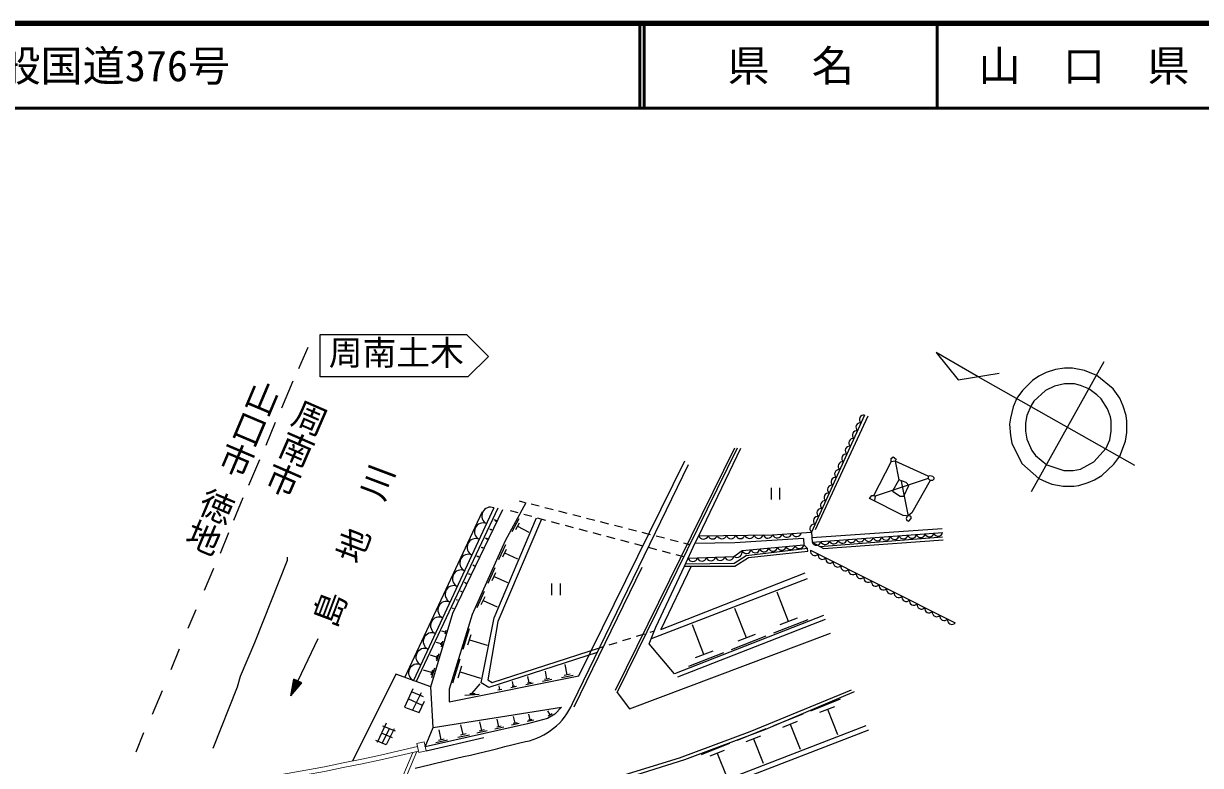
# Model space of a CAD drawing. Units: millimetres, scale not verified. Extents: x 40000 to 680000, y 20000 to 380000.
# Drawn here: x 224732 to 364183, y 292158 to 380000 of the extents above; entities that cross this region are included whole.
import ezdxf
from ezdxf.enums import TextEntityAlignment as Align

# ---------------------------------------------------------------- set-up
doc = ezdxf.new("R2010")
doc.units = ezdxf.units.MM
doc.header["$LTSCALE"] = 1000
for name, color, linetype, lineweight in [('M-BGD', 7, 'Continuous', 25), ('M-STR-STR1', 1, 'Continuous', 25), ('M-STR-STRC', 7, 'Continuous', 25), ('M-TTL', 2, 'Continuous', 140), ('M-TTL-LINE', 7, 'Continuous', 50)]:
    doc.layers.add(name, color=color, linetype=linetype, lineweight=lineweight)
doc.layers.add('M-TTL-TXT', color=7, linetype='Continuous')
doc.styles.add('@ＭＳ ゴシック', font='')
doc.styles.add('ＭＳ ゴシック', font='')
doc.styles.get('@ＭＳ ゴシック').set_extended_font_data('@MS Gothic')
doc.styles.get('ＭＳ ゴシック').set_extended_font_data('MS Gothic')

msp = doc.modelspace()

# ---------------------------------------------------------------- linework, layer by layer
at = {"layer": 'M-BGD'}
for p, q in [((259868, 338342), (259868, 343168)), ((258429, 341644), (257328, 339104)), ((332851, 341052), (335476, 337834)), ((337846, 338173), (332851, 341052)), ((352748, 339951), (344112, 324542)), ((346990, 339020), (345890, 338681)), ((348091, 339189), (346990, 339020)), ((349022, 339189), (348091, 339189)), ((350462, 338935), (349022, 339189)), ((351901, 338342), (350462, 338935)), ((256651, 337665), (255296, 334448)), ((335476, 337834), (340332, 338624)), ((356388, 327674), (337846, 338173)), ((344281, 337750), (343096, 336564)), ((345043, 338258), (344281, 337750)), ((345890, 338681), (345043, 338258)), ((353848, 336734), (351901, 338342)), ((343096, 336564), (342418, 335633)), ((345805, 336564), (344450, 335294)), ((346906, 337072), (345805, 336564)), ((348091, 337326), (346906, 337072)), ((349276, 337326), (348091, 337326)), ((349954, 337157), (349276, 337326)), ((350970, 336734), (349954, 337157)), ((351901, 336056), (350970, 336734)), ((354610, 335633), (353848, 336734)), ((342418, 335633), (341995, 334617)), ((344112, 334786), (343604, 333601)), ((344450, 335294), (344112, 334786)), ((352409, 335548), (351901, 336056)), ((353171, 334363), (352409, 335548)), ((355034, 334702), (354610, 335633)), ((355372, 333601), (355034, 334702)), ((324394, 333636), (318098, 319792)), ((318582, 320093), (324814, 333556)), ((341995, 334617), (341656, 333262)), ((343604, 333601), (343434, 332670)), ((353510, 333432), (353171, 334363)), ((353594, 333008), (353510, 333432)), ((355457, 332924), (355372, 333601)), ((254534, 332754), (253434, 330045)), ((341656, 333262), (341572, 332585)), ((341572, 332585), (341656, 331230)), ((343434, 332670), (343434, 331738)), ((353594, 331738), (353594, 333008)), ((355457, 331569), (355457, 332924)), ((341656, 331230), (341826, 330299)), ((343434, 331738), (343604, 330807)), ((343604, 330807), (344196, 329452)), ((353002, 329706), (353425, 330722)), ((353425, 330722), (353594, 331738)), ((354610, 328775), (355288, 330553)), ((355288, 330553), (355457, 331569)), ((294870, 301068), (309010, 329783)), ((295074, 300797), (309347, 329783)), ((304745, 319352), (309742, 329737)), ((341826, 330299), (343011, 327928)), ((344196, 329452), (344620, 328860)), ((351562, 328098), (353002, 329706)), ((252672, 328352), (251402, 325304)), ((289775, 299493), (303522, 327792)), ((290534, 302751), (303105, 328223)), ((325485, 324118), (327517, 328098)), ((327517, 328521), (327771, 328690)), ((327517, 328098), (327517, 328521)), ((328025, 328182), (327517, 328098)), ((327771, 328690), (328110, 328436)), ((328110, 328436), (328025, 328182)), ((331920, 326404), (328025, 328182)), ((328025, 328182), (328448, 325981)), ((343011, 327928), (345043, 326150)), ((344620, 328860), (345974, 327759)), ((345974, 327759), (348006, 327082)), ((349954, 327251), (351562, 328098)), ((352494, 326489), (353933, 327844)), ((353933, 327844), (354610, 328775)), ((331920, 326404), (332174, 326489)), ((331920, 326404), (331920, 326150)), ((332174, 326489), (332428, 326404)), ((332428, 326404), (332597, 326235)), ((348006, 327082), (349107, 327082)), ((349107, 327082), (349954, 327251)), ((351647, 325981), (352494, 326489)), ((331920, 326150), (325654, 324034)), ((328448, 325981), (327686, 324626)), ((329295, 325642), (328448, 325981)), ((328702, 325812), (329549, 321663)), ((329041, 324034), (329634, 325304)), ((329634, 325304), (329295, 325642)), ((332174, 325896), (329972, 322086)), ((331920, 326150), (332174, 325896)), ((332428, 325896), (332174, 325896)), ((332597, 326066), (332428, 325896)), ((332597, 326235), (332597, 326066)), ((345043, 326150), (345890, 325727)), ((345890, 325727), (346567, 325473)), ((346567, 325473), (347922, 325219)), ((347922, 325219), (349192, 325219)), ((349192, 325219), (349784, 325304)), ((349784, 325304), (350885, 325642)), ((350885, 325642), (351647, 325981)), ((250724, 323864), (249624, 321155)), ((324977, 323780), (325231, 324118)), ((328956, 321748), (324977, 323780)), ((325231, 324118), (325485, 324118)), ((325485, 324118), (325654, 324034)), ((325654, 324034), (325570, 323526)), ((327686, 324626), (328618, 324034)), ((328618, 324034), (329041, 324034)), ((269895, 302583), (279115, 322211)), ((280466, 322649), (270920, 302213)), ((280918, 322629), (271249, 302094)), ((275605, 310201), (281538, 322477)), ((284267, 323247), (281781, 318744)), ((283327, 322052), (282431, 322289)), ((284188, 323267), (283487, 323447)), ((285835, 322846), (284866, 323094)), ((287482, 322426), (286513, 322673)), ((289129, 322005), (288160, 322252)), ((280671, 321142), (280482, 321233)), ((280495, 309623), (285531, 321467)), ((280717, 321237), (280626, 321048)), ((286114, 321313), (280944, 309198)), ((282616, 319841), (283470, 321388)), ((283061, 320100), (283488, 320874)), ((284970, 321616), (284003, 321873)), ((286613, 321180), (285647, 321437)), ((288256, 320745), (287290, 321001)), ((290776, 321584), (289807, 321831)), ((292423, 321163), (291454, 321410)), ((294070, 320742), (293102, 320989)), ((329803, 321663), (328956, 321748)), ((329380, 321578), (329295, 321409)), ((329295, 321409), (329380, 321155)), ((329972, 322086), (329380, 321578)), ((329380, 321155), (329634, 321070)), ((329634, 321070), (329888, 321409)), ((329888, 321578), (329803, 321663)), ((329888, 321409), (329888, 321578)), ((249031, 319716), (248015, 317260)), ((280145, 320053), (279967, 320139)), ((280188, 320142), (280102, 319964)), ((283275, 320487), (284590, 319761)), ((289900, 320309), (288933, 320565)), ((291543, 319873), (290576, 320130)), ((293186, 319438), (292219, 319694)), ((295717, 320321), (294749, 320569)), ((297365, 319900), (296396, 320148)), ((299012, 319479), (298043, 319727)), ((304253, 318421), (304745, 319352)), ((316910, 319708), (318098, 319792)), ((318098, 319792), (318180, 318598)), ((318141, 319164), (333562, 320195)), ((318180, 318598), (333632, 319733)), ((281781, 318744), (277869, 310040)), ((279108, 317907), (278952, 317983)), ((279145, 317985), (279070, 317829)), ((279624, 318974), (279457, 319055)), ((279664, 319058), (279583, 318891)), ((281061, 316543), (281877, 318327)), ((294829, 319002), (293863, 319258)), ((296472, 318566), (295506, 318822)), ((298116, 318130), (297149, 318387)), ((299759, 317695), (298792, 317951)), ((300659, 319058), (299690, 319306)), ((302306, 318637), (301337, 318885)), ((303685, 318285), (302984, 318464)), ((303063, 315736), (304253, 318421)), ((308993, 318509), (304253, 318421)), ((317162, 319037), (308993, 318509)), ((317162, 319037), (317190, 318274)), ((317190, 318274), (317617, 317862)), ((318180, 318598), (319502, 317826)), ((319065, 318081), (333627, 319207)), ((319502, 317826), (333711, 318876)), ((255974, 316837), (255974, 316414)), ((278597, 316851), (278452, 316921)), ((278632, 316923), (278562, 316778)), ((281533, 316867), (281940, 317759)), ((281737, 317313), (283253, 316620)), ((301402, 317259), (300435, 317515)), ((302975, 316842), (302079, 317080)), ((310356, 316977), (308944, 316056)), ((308996, 315760), (310620, 316770)), ((317617, 317862), (310356, 316977)), ((310620, 316770), (317672, 317546)), ((317672, 317546), (317617, 317862)), ((317985, 317644), (335127, 309048)), ((247253, 315482), (246152, 312858)), ((255974, 316414), (252079, 306677)), ((278092, 315805), (277957, 315870)), ((278124, 315872), (278059, 315737)), ((279780, 313739), (280629, 315597)), ((289984, 299091), (298018, 315626)), ((299656, 308518), (303063, 315736)), ((303857, 315740), (300232, 308255)), ((303063, 315736), (308996, 315760)), ((308944, 316056), (303179, 315999)), ((277096, 313745), (276982, 313800)), ((277124, 313802), (277069, 313688)), ((277591, 314770), (277467, 314830)), ((277621, 314832), (277561, 314708)), ((280271, 314076), (280695, 315005)), ((280483, 314541), (282062, 313819)), ((317583, 314244), (299093, 307149)), ((300232, 308255), (317355, 314946)), ((276606, 312731), (276502, 312781)), ((276631, 312783), (276581, 312679)), ((278463, 310859), (279347, 312792)), ((315376, 309213), (314022, 312663)), ((276121, 311727), (276027, 311772)), ((276143, 311774), (276098, 311680)), ((278974, 311209), (279416, 312176)), ((279195, 311693), (280838, 310942)), ((245136, 310572), (244205, 308370)), ((272978, 301468), (275605, 310201)), ((277869, 310040), (275166, 301194)), ((275640, 310733), (275557, 310773)), ((275661, 310775), (275620, 310692)), ((278966, 301925), (280495, 309623)), ((319534, 309928), (301856, 302991)), ((310384, 307261), (309018, 310743)), ((316390, 309612), (314361, 308815)), ((276821, 305926), (277572, 308382)), ((280944, 309198), (279740, 302291)), ((298848, 306552), (299656, 308518)), ((302246, 302663), (319745, 309476)), ((305355, 305294), (303976, 308808)), ((317644, 309401), (313585, 307808)), ((259613, 307132), (257240, 302157)), ((274392, 306861), (274198, 306219)), ((274714, 307933), (274279, 308064)), ((274780, 308150), (274649, 307715)), ((277377, 306427), (277752, 307655)), ((277565, 307041), (279652, 306403)), ((295751, 306940), (296706, 307238)), ((296513, 298843), (320366, 307822)), ((297374, 307447), (298328, 307745)), ((298997, 307954), (299487, 308107)), ((312673, 307450), (308577, 305843)), ((311408, 307663), (309360, 306859)), ((243189, 305915), (242173, 303460)), ((252079, 306677), (250386, 302698)), ((274199, 306569), (273653, 306733)), ((274247, 306730), (274150, 306408)), ((292709, 305532), (279871, 301386)), ((280263, 301969), (292970, 306070)), ((292970, 306070), (293461, 306224)), ((294129, 306433), (295083, 306731)), ((301856, 302991), (298848, 306552)), ((307666, 305485), (303531, 303863)), ((306389, 305700), (304322, 304888)), ((273681, 304980), (272933, 305205)), ((273748, 305200), (273615, 304760)), ((273946, 305380), (273681, 304500)), ((275603, 301939), (276470, 304778)), ((289129, 302895), (288892, 304091)), ((250386, 302698), (250047, 301428)), ((268853, 302960), (263720, 292684)), ((272978, 301468), (268853, 302960)), ((273087, 303154), (272106, 303449)), ((273174, 303442), (273000, 302865)), ((273434, 303679), (273087, 302525)), ((275178, 299708), (290534, 302751)), ((276245, 302519), (276679, 303938)), ((276462, 303229), (278875, 302491)), ((284650, 301926), (284502, 302673)), ((286750, 302380), (286560, 303338)), ((289874, 302824), (288468, 302545)), ((289481, 302965), (288777, 302826)), ((250047, 301428), (247168, 294146)), ((256408, 300414), (256772, 302380)), ((256408, 300414), (257240, 302157)), ((256408, 300414), (257707, 301934)), ((257146, 302202), (256481, 300807)), ((256554, 301200), (257053, 302246)), ((256959, 302291), (256627, 301593)), ((257333, 302113), (256668, 300718)), ((256700, 301987), (256866, 302335)), ((257707, 301934), (256772, 302380)), ((256927, 301022), (257427, 302068)), ((257520, 302023), (257187, 301326)), ((257447, 301630), (257613, 301979)), ((273276, 296641), (272978, 301468)), ((277890, 300718), (278848, 301806)), ((279871, 301386), (278966, 301925)), ((279740, 302291), (280263, 301969)), ((281174, 301100), (281081, 301568)), ((283146, 301491), (282485, 301360)), ((282962, 301557), (282631, 301492)), ((282796, 301524), (282685, 302086)), ((285116, 301881), (284237, 301707)), ((284870, 301969), (284430, 301882)), ((287347, 302323), (286220, 302100)), ((287032, 302436), (286468, 302324)), ((241157, 301004), (239972, 298210)), ((270845, 301211), (269886, 299066)), ((271996, 299257), (270320, 300037)), ((272125, 300283), (270697, 300879)), ((271828, 300751), (270810, 298720)), ((275166, 301194), (275178, 299708)), ((278715, 300541), (277037, 300440)), ((278226, 300655), (277616, 300628)), ((281408, 301146), (280940, 301053)), ((295074, 300797), (296513, 298843)), ((322812, 301079), (310790, 296127)), ((312675, 296445), (323207, 300921)), ((318005, 298627), (321531, 300036)), ((269886, 299066), (271617, 298418)), ((271617, 298418), (272234, 299783)), ((273276, 296641), (288485, 299070)), ((287142, 298132), (286841, 298620)), ((288485, 299070), (287668, 298222)), ((319098, 298450), (320861, 299155)), ((319979, 298803), (321177, 295806)), ((267682, 297170), (266613, 294861)), ((284435, 297093), (272322, 294350)), ((279015, 296292), (278778, 297318)), ((281061, 296742), (280851, 297649)), ((283474, 297132), (282539, 296916)), ((283208, 297218), (282740, 297110)), ((282974, 297164), (282790, 297958)), ((285198, 297531), (284386, 297343)), ((286826, 297702), (284435, 297093)), ((284967, 297605), (284561, 297512)), ((284764, 297559), (284604, 298248)), ((287668, 298222), (286826, 297702)), ((287386, 298283), (286898, 297981)), ((313632, 296879), (317103, 298267)), ((314708, 296705), (316444, 297399)), ((315576, 297052), (316755, 294101)), ((238956, 296009), (238024, 293723)), ((268438, 295422), (267139, 295996)), ((267226, 294795), (268105, 296513)), ((267276, 296842), (268750, 296257)), ((268641, 296507), (267713, 294595)), ((272322, 294350), (273276, 296641)), ((274234, 295202), (273967, 296356)), ((277555, 295763), (276197, 295449)), ((277168, 295888), (276489, 295731)), ((276829, 295810), (276562, 296964)), ((279661, 296250), (278454, 295971)), ((279317, 296361), (278713, 296222)), ((281631, 296706), (280565, 296459)), ((281327, 296804), (280794, 296681)), ((299459, 287219), (324582, 296904)), ((324845, 296351), (299712, 286649)), ((310790, 296127), (302416, 293006)), ((303080, 292878), (312675, 296445)), ((309311, 295152), (312730, 296519)), ((310371, 294981), (312080, 295664)), ((267713, 294595), (266480, 295102)), ((272428, 293871), (279264, 295461)), ((274960, 295155), (273602, 294841)), ((274573, 295280), (273894, 295123)), ((305043, 293447), (308409, 294792)), ((311225, 295323), (312387, 292417)), ((289603, 288633), (303080, 292878)), ((302416, 293006), (291258, 289568)), ((306086, 293278), (307769, 293951)), ((306927, 293614), (308071, 290753))]:
    msp.add_line(p, q, dxfattribs=at)
at = {"layer": 'M-BGD', "lineweight": 13}
for p, q in [((271325, 294751), (272190, 294944)), ((271564, 293679), (271325, 294751)), ((272190, 294944), (272428, 293871)), ((272428, 293871), (271564, 293679))]:
    msp.add_line(p, q, dxfattribs=at)
at = {"layer": 'M-BGD'}
for points in [[(259868, 343168), (277225, 343168), (279807, 340586), (277386, 338164), (259871, 338164), (259871, 343168)], [(304745, 319352), (313478, 319466), (316910, 319708)], [(303483, 316684), (308901, 316881), (309884, 317591), (317190, 318274)]]:
    msp.add_lwpolyline(points, dxfattribs=at)
for centre, radius, start, end in [((324295, 333124), 521, 78.99597, 232.08982), ((323875, 332201), 521, 78.99597, 232.08982), ((323036, 330356), 521, 78.99597, 232.08982), ((323455, 331278), 521, 78.99597, 232.08982), ((322616, 329433), 521, 78.99597, 232.08982), ((321776, 327587), 521, 78.99597, 232.08982), ((322196, 328510), 521, 78.99597, 232.08982), ((321356, 326664), 521, 78.99597, 232.08982), ((320517, 324818), 521, 78.99597, 232.08982), ((320937, 325741), 521, 78.99597, 232.08982), ((320097, 323895), 521, 78.99597, 232.08982), ((280056, 321710), 1026, 66.39362, 243.53245), ((319257, 322049), 521, 78.99597, 232.08982), ((319677, 322972), 521, 78.99597, 232.08982), ((279188, 319852), 1026, 66.39362, 243.53245), ((318838, 321126), 521, 78.99597, 232.08982), ((305288, 319532), 572, 198.27987, 343.21722), ((306380, 319546), 572, 198.27987, 343.21722), ((307472, 319560), 572, 198.27987, 343.21722), ((308563, 319574), 572, 198.27987, 343.21722), ((309655, 319589), 572, 198.27987, 343.21722), ((310746, 319603), 572, 198.27987, 343.21722), ((311838, 319617), 572, 198.27987, 343.21722), ((312930, 319631), 572, 198.27987, 343.21722), ((314035, 319717), 611, 204.23888, 343.82061), ((315179, 319798), 611, 204.23888, 343.82061), ((316323, 319878), 611, 204.23888, 343.82061), ((318418, 320203), 521, 78.99597, 232.08982), ((327957, 319450), 533, 198.68749, 349.71497), ((328987, 319526), 533, 198.68749, 349.71497), ((330017, 319601), 533, 198.68749, 349.71497), ((331047, 319677), 533, 198.68749, 349.71497), ((332077, 319753), 533, 198.68749, 349.71497), ((333107, 319828), 533, 198.68749, 349.71497), ((278320, 317994), 1026, 66.39362, 243.53245), ((313523, 318075), 543, 200.63879, 350.03685), ((314567, 318173), 543, 200.63879, 350.03685), ((315611, 318270), 543, 200.63879, 350.03685), ((316655, 318368), 543, 200.63879, 350.03685), ((318685, 318769), 533, 198.68749, 349.71497), ((319715, 318845), 533, 198.68749, 349.71497), ((320745, 318920), 533, 198.68749, 349.71497), ((321775, 318996), 533, 198.68749, 349.71497), ((322806, 319072), 533, 198.68749, 349.71497), ((323836, 319147), 533, 198.68749, 349.71497), ((324866, 319223), 533, 198.68749, 349.71497), ((325896, 319299), 533, 198.68749, 349.71497), ((326926, 319374), 533, 198.68749, 349.71497), ((277452, 316136), 1026, 66.39362, 243.53245), ((304018, 316871), 567, 199.25055, 344.92933), ((305102, 316910), 567, 199.25055, 344.92933), ((306186, 316950), 567, 199.25055, 344.92933), ((307269, 316989), 567, 199.25055, 344.92933), ((308353, 317029), 567, 199.25055, 344.92933), ((309240, 317447), 660, 239.00638, 12.66892), ((310392, 317783), 543, 200.63879, 350.03685), ((311436, 317880), 543, 200.63879, 350.03685), ((312480, 317978), 543, 200.63879, 350.03685), ((318489, 317524), 518, 166.56781, 320.16723), ((319391, 317071), 518, 166.56781, 320.16723), ((320293, 316619), 518, 166.56781, 320.16723), ((276584, 314278), 1026, 66.39362, 243.53245), ((321195, 316167), 518, 166.56781, 320.16723), ((322098, 315714), 518, 166.56781, 320.16723), ((323000, 315262), 518, 166.56781, 320.16723), ((323902, 314809), 518, 166.56781, 320.16723), ((324805, 314357), 518, 166.56781, 320.16723), ((325707, 313904), 518, 166.56781, 320.16723), ((275717, 312420), 1026, 66.39362, 243.53245), ((326609, 313452), 518, 166.56781, 320.16723), ((327511, 312999), 518, 166.56781, 320.16723), ((328414, 312547), 518, 166.56781, 320.16723), ((274849, 310562), 1026, 66.39362, 243.53245), ((329316, 312094), 518, 166.56781, 320.16723), ((330218, 311642), 518, 166.56781, 320.16723), ((331120, 311189), 518, 166.56781, 320.16723), ((273981, 308704), 1026, 66.39362, 243.53245), ((332023, 310737), 518, 166.56781, 320.16723), ((332925, 310285), 518, 166.56781, 320.16723), ((333827, 309832), 518, 166.56781, 320.16723), ((334729, 309380), 518, 166.56781, 320.16723), ((273113, 306846), 1026, 66.39362, 243.53245), ((272245, 304989), 1026, 66.39362, 243.53245), ((271377, 303131), 1026, 66.39362, 243.53245), ((282624, 302627), 7808, 281.7288, 336.33633), ((-945, 1454264), 1193838, 283.17385, 283.81907)]:
    msp.add_arc(centre, radius, start, end, dxfattribs=at)
at = {"layer": 'M-STR-STR1', "lineweight": 13}
for p, q in [((266276, 282904), (270856, 293693)), ((266752, 283001), (271339, 293807))]:
    msp.add_line(p, q, dxfattribs=at)
for centre, radius, start, end in [((213691, 532675), 245151, 266.77799, 283.61528), ((212389, 542102), 255197, 267.02987, 283.39879)]:
    msp.add_arc(centre, radius, start, end, dxfattribs=at)
at = {"layer": 'M-STR-STRC'}
for p, q in [((313305, 325046), (313305, 323646)), ((314355, 323646), (314355, 325046)), ((287292, 313704), (287292, 312304)), ((288342, 312304), (288342, 313704))]:
    msp.add_line(p, q, dxfattribs=at)
at = {"layer": 'M-TTL'}
msp.add_line((680000, 380000), (40000, 380000), dxfattribs=at)
at = {"layer": 'M-TTL-LINE'}
for p, q in [((297750, 380000), (297750, 370000)), ((298250, 380000), (298250, 370000)), ((333000, 380000), (333000, 370000)), ((40000, 370000), (680000, 370000))]:
    msp.add_line(p, q, dxfattribs=at)

# ---------------------------------------------------------------- texts
at = {"layer": 'M-BGD', "style": 'ＭＳ ゴシック'}
msp.add_text('周南土木', height=2933, dxfattribs=at).set_placement((260897, 338676), align=Align.BOTTOM_LEFT)
at = {"layer": 'M-BGD'}
for s, rotation, style, p in [('山口市 徳地', 247.12, '@ＭＳ ゴシック', (251672, 338492)), ('周南市', 246.531, '@ＭＳ ゴシック', (257302, 336098)), ('島\u3000地\u3000川', 69.384, 'ＭＳ ゴシック', (262527, 308023))]:
    msp.add_text(s, height=2933, rotation=rotation, dxfattribs=dict(at, style=style)).set_placement(p, align=Align.BOTTOM_LEFT)
at = {"layer": 'M-TTL-TXT', "style": 'ＭＳ ゴシック'}
msp.add_text('一般国道376号', height=3666, dxfattribs=at).set_placement((216734, 375000), align=Align.MIDDLE_LEFT)
for s, p in [('県\u3000名', (315625, 375000)), ('山\u3000口\u3000県', (350375, 375000))]:
    msp.add_text(s, height=3666, dxfattribs=at).set_placement(p, align=Align.MIDDLE_CENTER)

doc.saveas('drawing.dxf')
